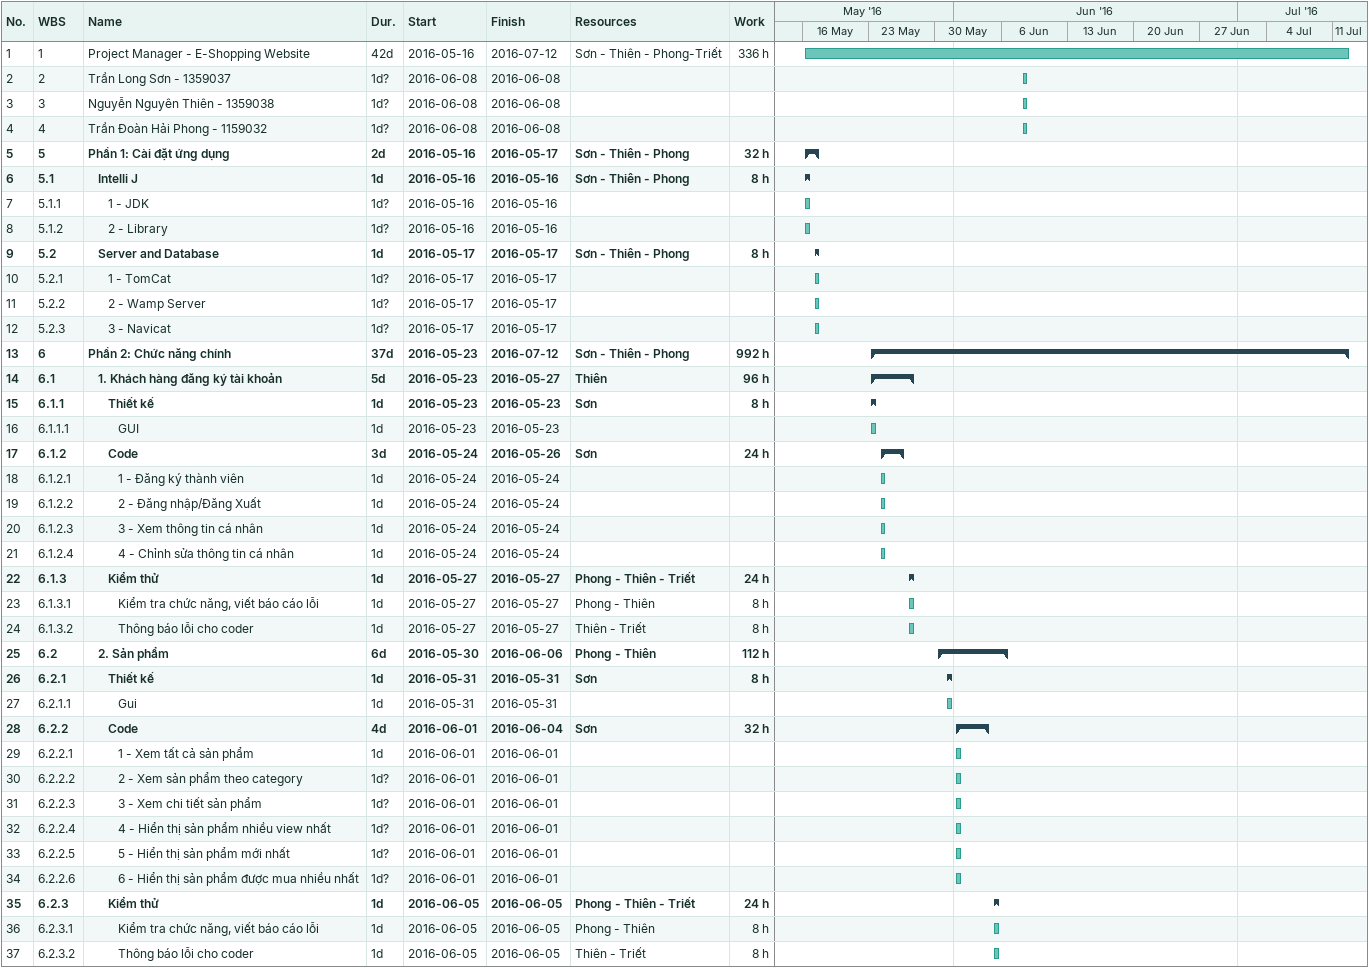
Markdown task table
| ID | WBS | Task | Duration | Start | Finish | Resources | Work (h) |
|---|---|---|---|---|---|---|---|
| 1 | 1 | Project Manager - E-Shopping Website | 42d | 2016-05-16 | 2016-07-12 | Sơn - Thiên - Phong-Triết | 336 |
| 2 | 2 | Trần Long Sơn - 1359037 | 1d? | 2016-06-08 | 2016-06-08 |  |  |
| 3 | 3 | Nguyễn Nguyên Thiên - 1359038 | 1d? | 2016-06-08 | 2016-06-08 |  |  |
| 4 | 4 | Trần Đoàn Hải Phong - 1159032 | 1d? | 2016-06-08 | 2016-06-08 |  |  |
| 5 | 5 | **Phần 1: Cài đặt ứng dụng** | 2d | 2016-05-16 | 2016-05-17 | Sơn - Thiên - Phong | 32 |
| 6 | 5.1 | **Intelli J** | 1d | 2016-05-16 | 2016-05-16 | Sơn - Thiên - Phong | 8 |
| 7 | 5.1.1 | 1 - JDK | 1d? | 2016-05-16 | 2016-05-16 |  |  |
| 8 | 5.1.2 | 2 - Library | 1d? | 2016-05-16 | 2016-05-16 |  |  |
| 9 | 5.2 | **Server and Database** | 1d | 2016-05-17 | 2016-05-17 | Sơn - Thiên - Phong | 8 |
| 10 | 5.2.1 | 1 - TomCat | 1d? | 2016-05-17 | 2016-05-17 |  |  |
| 11 | 5.2.2 | 2 - Wamp Server | 1d? | 2016-05-17 | 2016-05-17 |  |  |
| 12 | 5.2.3 | 3 - Navicat | 1d? | 2016-05-17 | 2016-05-17 |  |  |
| 13 | 6 | **Phần 2: Chức năng chính** | 37d | 2016-05-23 | 2016-07-12 | Sơn - Thiên - Phong | 992 |
| 14 | 6.1 | **1. Khách hàng đăng ký tài khoản** | 5d | 2016-05-23 | 2016-05-27 | Thiên | 96 |
| 15 | 6.1.1 | **Thiết kế** | 1d | 2016-05-23 | 2016-05-23 | Sơn | 8 |
| 16 | 6.1.1.1 | GUI | 1d | 2016-05-23 | 2016-05-23 |  |  |
| 17 | 6.1.2 | **Code** | 3d | 2016-05-24 | 2016-05-26 | Sơn | 24 |
| 18 | 6.1.2.1 | 1 - Đăng ký thành viên | 1d | 2016-05-24 | 2016-05-24 |  |  |
| 19 | 6.1.2.2 | 2 - Đăng nhập/Đăng Xuất | 1d | 2016-05-24 | 2016-05-24 |  |  |
| 20 | 6.1.2.3 | 3 - Xem thông tin cá nhân | 1d | 2016-05-24 | 2016-05-24 |  |  |
| 21 | 6.1.2.4 | 4 - Chỉnh sửa thông tin cá nhân | 1d | 2016-05-24 | 2016-05-24 |  |  |
| 22 | 6.1.3 | **Kiểm thử** | 1d | 2016-05-27 | 2016-05-27 | Phong - Thiên - Triết | 24 |
| 23 | 6.1.3.1 | Kiểm tra chức năng, viết báo cáo lỗi | 1d | 2016-05-27 | 2016-05-27 | Phong - Thiên | 8 |
| 24 | 6.1.3.2 | Thông báo lỗi cho coder | 1d | 2016-05-27 | 2016-05-27 | Thiên - Triết | 8 |
| 25 | 6.2 | **2. Sản phẩm** | 6d | 2016-05-30 | 2016-06-06 | Phong - Thiên | 112 |
| 26 | 6.2.1 | **Thiết kế** | 1d | 2016-05-31 | 2016-05-31 | Sơn | 8 |
| 27 | 6.2.1.1 | Gui | 1d | 2016-05-31 | 2016-05-31 |  |  |
| 28 | 6.2.2 | **Code** | 4d | 2016-06-01 | 2016-06-04 | Sơn | 32 |
| 29 | 6.2.2.1 | 1 - Xem tất cả sản phẩm | 1d | 2016-06-01 | 2016-06-01 |  |  |
| 30 | 6.2.2.2 | 2 - Xem sản phẩm theo category | 1d? | 2016-06-01 | 2016-06-01 |  |  |
| 31 | 6.2.2.3 | 3 - Xem chi tiết sản phẩm | 1d? | 2016-06-01 | 2016-06-01 |  |  |
| 32 | 6.2.2.4 | 4 - Hiển thị sản phẩm nhiều view nhất | 1d? | 2016-06-01 | 2016-06-01 |  |  |
| 33 | 6.2.2.5 | 5 - Hiển thị sản phẩm mới nhất | 1d? | 2016-06-01 | 2016-06-01 |  |  |
| 34 | 6.2.2.6 | 6 - Hiển thị sản phẩm được mua nhiều nhất | 1d? | 2016-06-01 | 2016-06-01 |  |  |
| 35 | 6.2.3 | **Kiểm thử** | 1d | 2016-06-05 | 2016-06-05 | Phong - Thiên - Triết | 24 |
| 36 | 6.2.3.1 | Kiểm tra chức năng, viết báo cáo lỗi | 1d | 2016-06-05 | 2016-06-05 | Phong - Thiên | 8 |
| 37 | 6.2.3.2 | Thông báo lỗi cho coder | 1d | 2016-06-05 | 2016-06-05 | Thiên - Triết | 8 |
